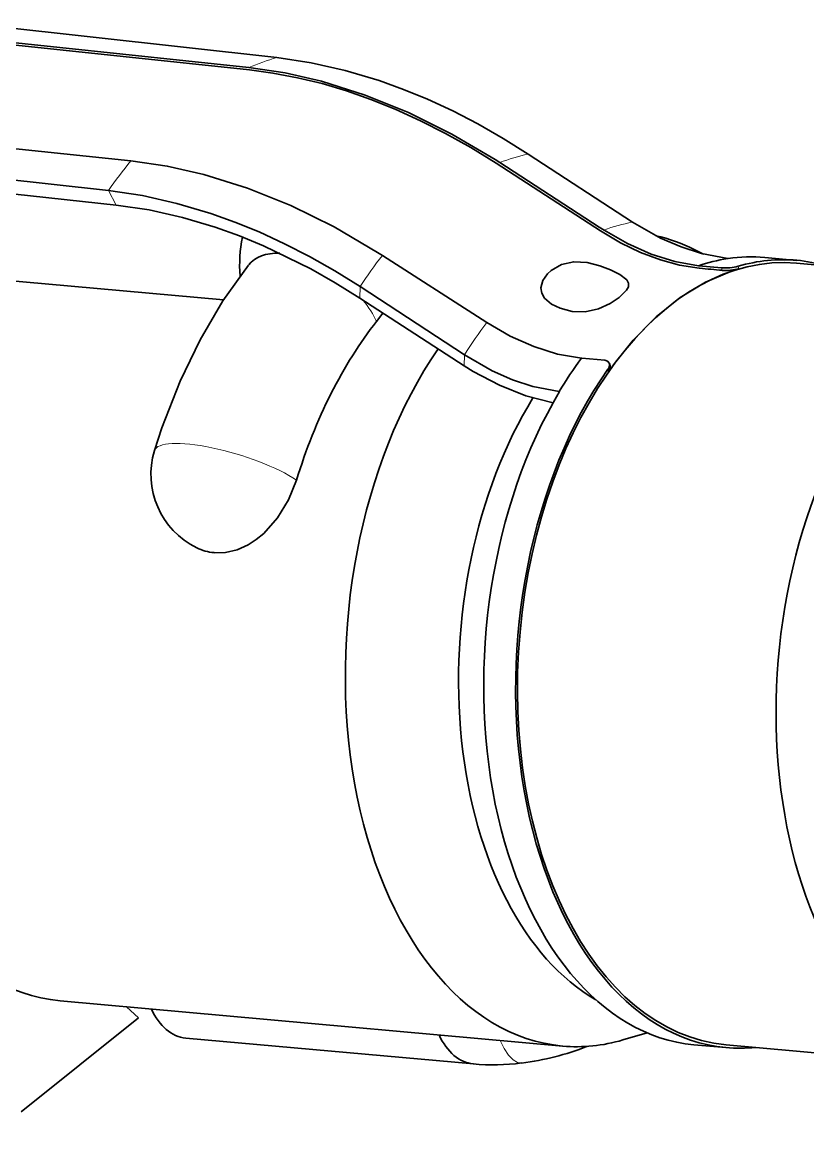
# Model space of a CAD drawing. Extents: x 370 to 946, y 143 to 764.
# Drawn here: x 856.62 to 870.08, y 659.17 to 678.39 of the extents above; entities that cross this region are included whole.
import ezdxf

# ---------------------------------------------------------------- set-up
doc = ezdxf.new("R2010")
doc.units = 0

msp = doc.modelspace()

# ---------------------------------------------------------------- linework, layer by layer
at = {"color": 7, "lineweight": 35, "ltscale": 0.136024}
msp.add_line((860.982, 677.791), (855.574, 678.392), dxfattribs=at)
at = {"color": 7, "lineweight": 35, "ltscale": 0.135302}
msp.add_line((860.5, 677.618), (855.117, 678.187), dxfattribs=at)
at = {"color": 7, "lineweight": 35, "ltscale": 0.135359}
msp.add_line((860.51, 677.579), (855.126, 678.149), dxfattribs=at)
at = {"color": 7, "lineweight": 35, "ltscale": 4.44866e-05}
for p, q in [((860.501, 677.618), (860.5, 677.618)), ((858.479, 676.02), (858.477, 676.02))]:
    msp.add_line(p, q, dxfattribs=at)
at = {"color": 7, "lineweight": 35, "ltscale": 0.135614}
msp.add_line((858.478, 676.02), (853.083, 676.583), dxfattribs=at)
at = {"color": 7, "lineweight": 35, "ltscale": 0.136}
msp.add_line((858.094, 675.512), (852.687, 676.114), dxfattribs=at)
at = {"color": 7, "lineweight": 35, "ltscale": 0.053424}
for p, q in [((867.08, 674.967), (865.291, 676.135)), ((864.201, 672.695), (862.411, 673.863))]:
    msp.add_line(p, q, dxfattribs=at)
at = {"color": 7, "lineweight": 35, "ltscale": 0.002388}
msp.add_line((864.724, 676.042), (864.804, 675.99), dxfattribs=at)
at = {"color": 7, "lineweight": 35, "ltscale": 0.05323}
msp.add_line((866.528, 674.82), (864.741, 675.977), dxfattribs=at)
at = {"color": 7, "lineweight": 35, "ltscale": 0.050822}
msp.add_line((866.51, 674.885), (864.804, 675.99), dxfattribs=at)
at = {"color": 7, "lineweight": 35, "ltscale": 0.136244}
msp.add_line((858.225, 675.261), (852.807, 675.848), dxfattribs=at)
at = {"color": 7, "lineweight": 13, "ltscale": 0.007077}
msp.add_line((858.094, 675.512), (858.225, 675.261), dxfattribs=at)
at = {"color": 7, "lineweight": 35, "ltscale": 0.002392}
for p, q in [((866.591, 674.833), (866.51, 674.885)), ((864.581, 673.246), (864.5, 673.298))]:
    msp.add_line(p, q, dxfattribs=at)
at = {"color": 7, "lineweight": 35, "ltscale": 0.002387}
msp.add_line((862.71, 674.451), (862.791, 674.399), dxfattribs=at)
at = {"color": 7, "lineweight": 35, "ltscale": 0.050834}
msp.add_line((864.5, 673.298), (862.791, 674.399), dxfattribs=at)
at = {"color": 7, "lineweight": 35, "ltscale": 0.004465}
msp.add_line((868.295, 674.421), (868.135, 674.501), dxfattribs=at)
at = {"color": 7, "lineweight": 35, "ltscale": 0.000759912}
msp.add_line((860.5, 674.236), (860.518, 674.26), dxfattribs=at)
at = {"color": 7, "lineweight": 35, "ltscale": 0.000174618}
msp.add_line((868.21, 674.221), (868.217, 674.22), dxfattribs=at)
at = {"color": 7, "lineweight": 35, "ltscale": 0.009792}
msp.add_line((868.217, 674.22), (868.607, 674.184), dxfattribs=at)
at = {"color": 7, "lineweight": 35, "ltscale": 0.000196477}
msp.add_line((868.22, 674.18), (868.228, 674.179), dxfattribs=at)
at = {"color": 7, "lineweight": 13, "ltscale": 0.001066}
msp.add_line((868.607, 674.184), (868.618, 674.143), dxfattribs=at)
at = {"color": 7, "lineweight": 35, "ltscale": 0.0001655}
for p, q in [((868.711, 674.344), (868.718, 674.344)), ((865.823, 672.065), (865.829, 672.065))]:
    msp.add_line(p, q, dxfattribs=at)
at = {"color": 7, "lineweight": 13, "ltscale": 0.001058}
msp.add_line((868.893, 674.211), (868.904, 674.17), dxfattribs=at)
at = {"color": 7, "lineweight": 35, "ltscale": 0.013758}
msp.add_line((869.349, 674.364), (869.897, 674.314), dxfattribs=at)
at = {"color": 7, "lineweight": 35, "ltscale": 0.099351}
msp.add_line((873.851, 673.908), (869.893, 674.264), dxfattribs=at)
at = {"color": 7, "lineweight": 35, "ltscale": 0.114433}
msp.add_line((855.51, 674.048), (860.069, 673.637), dxfattribs=at)
at = {"color": 7, "lineweight": 35, "ltscale": 0.003386}
msp.add_line((868.774, 674.13), (868.904, 674.17), dxfattribs=at)
at = {"color": 7, "lineweight": 13, "ltscale": 0.004912}
msp.add_line((862.411, 673.863), (862.402, 673.667), dxfattribs=at)
at = {"color": 7, "lineweight": 35, "ltscale": 0.053447}
msp.add_line((864.195, 672.503), (862.402, 673.667), dxfattribs=at)
at = {"color": 7, "lineweight": 35, "ltscale": 0.004462}
msp.add_line((862.692, 673.267), (862.8, 673.409), dxfattribs=at)
at = {"color": 7, "lineweight": 13, "ltscale": 0.004818}
msp.add_line((864.201, 672.695), (864.195, 672.503), dxfattribs=at)
at = {"color": 7, "lineweight": 35, "ltscale": 0.000189952}
msp.add_line((866.211, 672.635), (866.203, 672.636), dxfattribs=at)
at = {"color": 7, "lineweight": 35, "ltscale": 0.009839}
msp.add_line((866.602, 672.6), (866.21, 672.635), dxfattribs=at)
at = {"color": 7, "lineweight": 35, "ltscale": 0.004356}
msp.add_line((866.769, 672.546), (866.667, 672.405), dxfattribs=at)
at = {"color": 7, "lineweight": 35, "ltscale": 0.001044}
msp.add_line((866.695, 672.504), (866.684, 672.544), dxfattribs=at)
at = {"color": 7, "lineweight": 13, "ltscale": 0.001045}
msp.add_line((866.667, 672.405), (866.656, 672.445), dxfattribs=at)
at = {"color": 7, "lineweight": 35, "ltscale": 0.216249}
msp.add_line((857.267, 661.622), (865.882, 660.845), dxfattribs=at)
at = {"color": 7, "lineweight": 35, "ltscale": 0.007047}
msp.add_line((858.403, 661.519), (858.61, 661.328), dxfattribs=at)
at = {"color": 7, "lineweight": 35, "ltscale": 0.032215}
for q in [(858.61, 661.328), (856.596, 659.719)]:
    msp.add_line((857.603, 660.524), q, dxfattribs=at)
at = {"color": 7, "lineweight": 35, "ltscale": 0.12384}
msp.add_line((864.353, 660.539), (859.419, 660.983), dxfattribs=at)
at = {"color": 7, "lineweight": 35, "ltscale": 0.010821}
msp.add_line((867.33, 661.072), (866.915, 660.95), dxfattribs=at)
at = {"color": 7, "lineweight": 35, "ltscale": 0.013759}
msp.add_line((868.133, 660.868), (868.681, 660.819), dxfattribs=at)
at = {"color": 7, "lineweight": 35}
msp.add_line((908.589, 657.273), (868.685, 660.869), dxfattribs=at)
for points in [[(860.982, 677.791), (861.569, 677.702), (862.155, 677.569), (862.735, 677.395), (863.153, 677.244), (863.565, 677.075), (863.998, 676.874), (864.426, 676.653), (864.86, 676.405), (865.291, 676.135)], [(864.724, 676.042), (863.981, 676.479), (863.24, 676.846), (862.496, 677.148), (861.748, 677.383), (861.123, 677.526), (860.501, 677.618)], [(864.741, 675.977), (864.307, 676.246), (863.875, 676.489), (863.443, 676.708), (863.01, 676.905), (862.593, 677.072), (862.177, 677.217), (861.756, 677.343), (861.335, 677.445), (860.915, 677.525), (860.51, 677.579)], [(862.71, 674.451), (861.966, 674.886), (861.224, 675.253), (860.478, 675.553), (859.729, 675.787), (859.102, 675.929), (858.479, 676.02)], [(858.094, 675.512), (858.681, 675.424), (859.267, 675.291), (859.849, 675.117), (860.264, 674.968), (860.676, 674.8), (861.112, 674.599), (861.543, 674.378), (861.978, 674.132), (862.411, 673.863)], [(858.225, 675.261), (858.794, 675.177), (859.362, 675.05), (859.924, 674.883), (860.341, 674.733), (860.754, 674.563), (861.564, 674.167), (861.984, 673.928), (862.402, 673.667)], [(868.711, 674.344), (868.26, 674.43), (867.911, 674.543), (867.558, 674.696), (867.08, 674.967)], [(868.22, 674.18), (867.887, 674.233), (867.557, 674.322), (867.216, 674.45), (866.876, 674.614), (866.528, 674.82)], [(868.209, 674.221), (867.804, 674.292), (867.397, 674.42), (866.994, 674.6), (866.591, 674.833)], [(860.497, 674.233), (860.057, 673.619), (859.666, 672.954), (859.322, 672.244), (859.011, 671.445), (858.884, 671.053)], [(866.853, 673.677), (866.976, 673.8), (867.008, 673.862), (867.01, 673.924), (866.979, 673.981), (866.862, 674.071), (866.7, 674.151), (866.519, 674.221), (866.304, 674.277), (866.073, 674.29), (865.864, 674.244), (865.683, 674.142)], [(866.853, 673.677), (866.696, 673.572), (866.497, 673.482), (866.268, 673.432), (866.044, 673.438), (865.838, 673.492), (865.691, 673.565), (865.573, 673.668), (865.525, 673.751), (865.509, 673.84), (865.54, 673.971), (865.619, 674.084), (865.683, 674.142)], [(868.774, 674.13), (868.329, 673.94), (867.898, 673.679), (867.484, 673.346), (867.09, 672.944), (866.769, 672.546)], [(866.202, 672.636), (865.796, 672.708), (865.389, 672.835), (864.984, 673.014), (864.581, 673.246)], [(865.823, 672.065), (865.372, 672.151), (865.024, 672.265), (864.674, 672.42), (864.201, 672.695)], [(865.718, 671.873), (865.253, 671.993), (864.797, 672.173), (864.35, 672.407), (864.195, 672.503)], [(866.602, 672.6), (866.653, 672.584), (866.684, 672.544)], [(859.906, 669.303), (860.103, 669.307), (860.299, 669.353), (860.49, 669.44), (860.627, 669.528), (860.756, 669.633), (860.994, 669.899), (861.184, 670.209), (861.319, 670.545)]]:
    msp.add_lwpolyline(points, dxfattribs=at)
at = {"color": 7, "lineweight": 13}
msp.add_lwpolyline([(864.812, 660.942), (864.88, 660.806), (864.955, 660.692), (865.034, 660.608), (865.107, 660.564), (865.179, 660.555)], dxfattribs=at)
for centre, radius, start, end in [((862.061, 674.043), 3.9, 106.0654, 113.5767), ((865.973, 672.967), 3.241, 102.15, 111.1439), ((864.538, 671.026), 7.852, 140.5, 145.155), ((867.637, 671.977), 3.042, 100.5572, 110.1309), ((868.525, 669.933), 7.268, 142.0852, 147.2643), ((870.201, 668.963), 7.067, 142.6907, 148.1175)]:
    msp.add_arc(centre, radius, start, end, dxfattribs=at)
at = {"color": 7, "lineweight": 35}
for centre, radius, start, end in [((866.856, 671.962), 2.843, 63.2532, 77.3533), ((869.146, 671.507), 2.87, 98.7132, 109.0414), ((868.664, 675.109), 0.926, 266.444, 284.2712), ((870.121, 692.642), 18.56, 264.1459, 265.3553), ((868.672, 675.087), 0.946, 266.6943, 284.1503), ((871.682, 668.573), 6.821, 143.4448, 149.2094), ((866.561, 672.527), 0.125, 319.3231, 7.9639), ((866.571, 672.487), 0.125, 319.3842, 7.936), ((860.223, 670.644), 1.4, 163.0001, 243.9899), ((859.982, 670.15), 0.85, 243.9992, 264.902), ((864.65, 664.966), 4.443, 276.8362, 291.7744), ((864.683, 664.485), 3.961, 265.1524, 277.1907)]:
    msp.add_arc(centre, radius, start, end, dxfattribs=at)
for centre, major_axis, ratio, start_param, end_param in [((861.214, 674.362), (0.126, 1.394), 0.617868, 1.372437, 1.855475), ((861.595, 673.365), (1.099, -0.868), 0.571175, 2.479054, 3.136475), ((869.289, 667.567), (0.604, 6.698), 0.617868, 6.283182, 9.424693), ((868.741, 667.616), (-0.608, -6.748), 0.617868, 3.141582, 3.291924), ((869.289, 667.567), (0.608, 6.748), 0.617868, 6.283185, 6.52233), ((869.289, 667.567), (0.608, 6.748), 0.617868, 6.161595, 6.283185), ((857.895, 668.593), (0.628, 6.972), 0.617868, 0.726117, 3.141506), ((873.753, 667.164), (-0.608, -6.748), 0.617868, 3.483665, 5.626036), ((865.196, 667.935), (0.628, 6.972), 0.617868, 0.757691, 1.243405), ((866.509, 667.817), (-0.628, -6.972), 0.617868, 3.974405, 6.28329), ((869.289, 667.567), (0.608, 6.748), 0.617868, 0.819928, 3.141592), ((868.076, 667.676), (-0.574, -6.374), 0.617868, 4.033145, 6.007372), ((868.741, 667.616), (-0.608, -6.748), 0.617868, 4.0495, 6.283185), ((859.545, 662.377), (0.126, 1.394), 0.617868, 2.323671, 3.141618), ((864.478, 661.933), (0.126, 1.394), 0.617868, 2.323671, 3.13742), ((866.509, 667.817), (-0.628, -6.972), 0.617868, 0.000104, 0.238058), ((869.289, 667.567), (0.608, 6.748), 0.617868, 3.141592, 3.26316)]:
    msp.add_ellipse(centre, major_axis=major_axis, ratio=ratio, start_param=start_param, end_param=end_param, dxfattribs=at)
at = {"color": 7, "lineweight": 13}
for centre, major_axis, ratio, start_param, end_param in [((861.595, 673.365), (1.099, -0.868), 0.571175, 0.85221, 1.19263), ((860.223, 670.644), (-1.339, 0.409), 0.252848, 3.834296, 6.283203)]:
    msp.add_ellipse(centre, major_axis=major_axis, ratio=ratio, start_param=start_param, end_param=end_param, dxfattribs=at)

doc.saveas('drawing.dxf')
